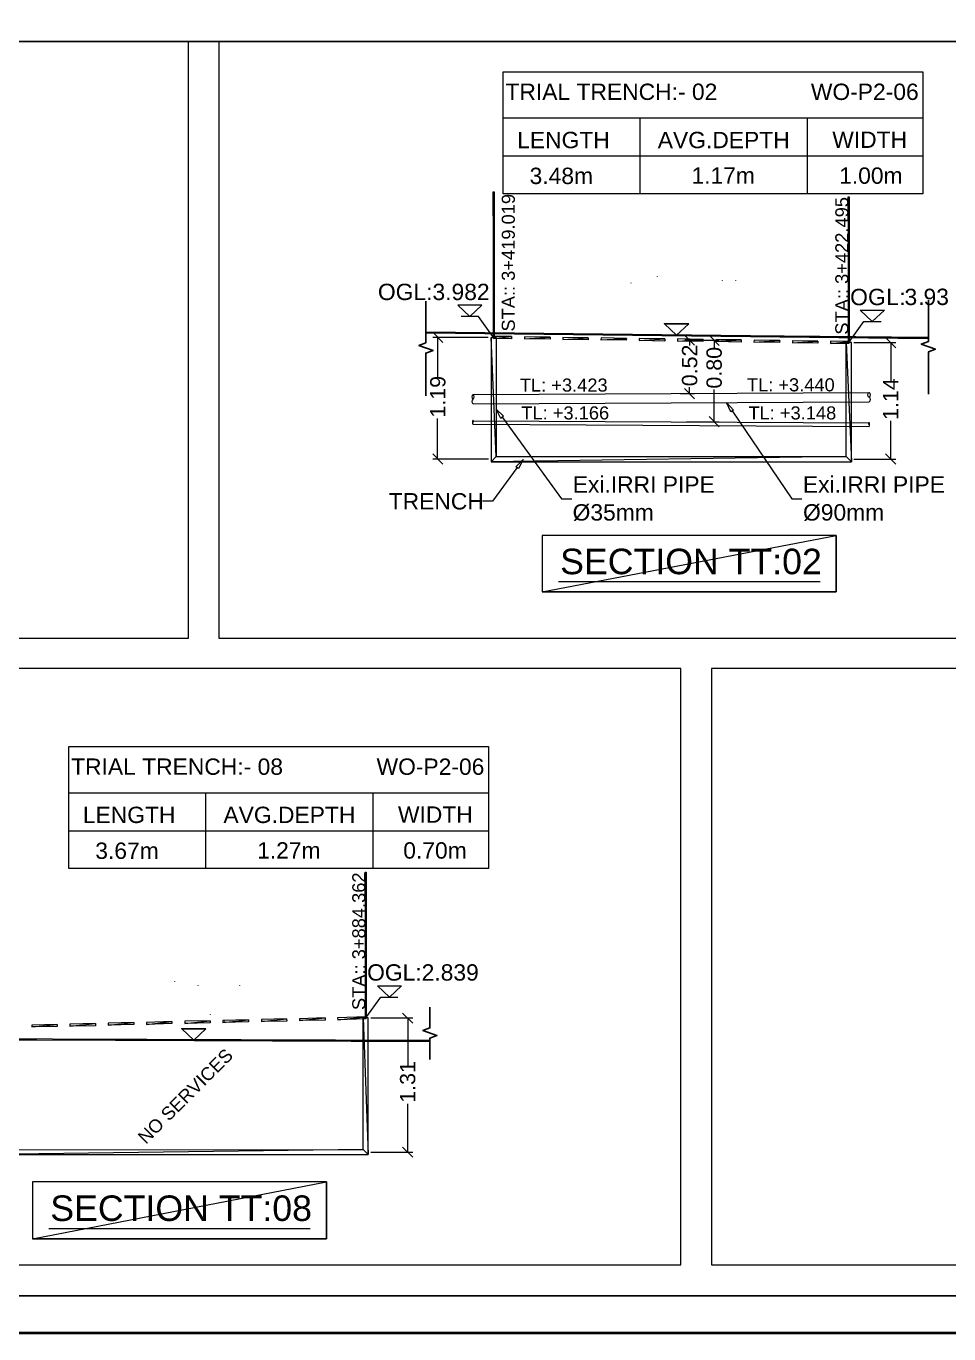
# Model space of a CAD drawing. Header units: inches. Extents: x -0.6 to 32.5, y 0.8 to 22.6.
# Drawn here: x 9.12 to 15.09, y 0.78 to 9.23 of the extents above; entities that cross this region are included whole.
import ezdxf

# ---------------------------------------------------------------- set-up
doc = ezdxf.new("R2010")
doc.units = ezdxf.units.IN
doc.header["$MEASUREMENT"] = 0
doc.layers.add('PDF_Geometry', color=7, linetype='Continuous', true_color=0xa5a5a5)
doc.layers.add('PDF_Text', color=7, linetype='Continuous')
doc.styles.add('PDF Arial', font='arial.ttf')

msp = doc.modelspace()

# ---------------------------------------------------------------- linework, layer by layer
at = {"layer": 'PDF_Geometry', "color": 7, "lineweight": 25}
for points in [[(27.7256, 1.0256), (27.7256, 22.3439), (0.8839, 22.3439), (0.8839, 1.0256), (27.7256, 1.0256)], [(0.8839, 9.1306), (27.7256, 9.1306)]]:
    msp.add_lwpolyline(points, dxfattribs=at)
at = {"layer": 'PDF_Geometry', "color": 7, "lineweight": 0}
for points in [[(10.1706, 5.2756), (10.1706, 9.1306), (0.8839, 9.1306), (0.8839, 5.2756), (10.1706, 5.2756)], [(16.4872, 5.2756), (16.4872, 9.1306), (10.3672, 9.1306), (10.3672, 5.2756), (16.4872, 5.2756)], [(13.6772, 6.7372), (13.6489, 6.7972), (13.6956, 6.7489), (13.6772, 6.7372)], [(12.1906, 6.6956), (12.1606, 6.7556), (12.2089, 6.7089), (12.1906, 6.6956)], [(12.2872, 6.3822), (12.3356, 6.4306), (12.3056, 6.3706), (12.2872, 6.3822)], [(12.4572, 5.9389), (12.4572, 5.5739), (14.3589, 5.5739), (14.3589, 5.9389), (12.4572, 5.9389)], [(12.5639, 5.6406), (14.2556, 5.6406)], [(13.3556, 1.2239), (13.3556, 5.0789), (7.2356, 5.0789), (7.2356, 1.2239), (13.3556, 1.2239)], [(20.3789, 1.2239), (20.3789, 5.0789), (13.5539, 5.0789), (13.5539, 1.2239), (20.3789, 1.2239)], [(9.1622, 1.7606), (9.1622, 1.3939), (11.0639, 1.3939), (11.0639, 1.7606), (9.1622, 1.7606)], [(9.2672, 1.4606), (10.9572, 1.4606)], [(0.6506, 0.7872), (0.6439, 0.7789), (32.4956, 0.7872), (0.6506, 0.7872)], [(0.6439, 0.7789), (32.4956, 0.7872), (32.5039, 0.7789), (0.6439, 0.7789)]]:
    msp.add_lwpolyline(points, dxfattribs=at)
at = {"layer": 'PDF_Geometry', "color": 7, "lineweight": 18}
for points in [[(14.9189, 8.9356), (14.9189, 8.1472), (12.2056, 8.1472), (12.2056, 8.9356), (14.9189, 8.9356)], [(12.2056, 8.6372), (14.9189, 8.6372)], [(13.0889, 8.6372), (13.0889, 8.1472)], [(14.1706, 8.6372), (14.1706, 8.1472)], [(12.2056, 8.3922), (14.9189, 8.3922)], [(12.1106, 4.5739), (12.1106, 3.7856), (9.3972, 3.7856), (9.3972, 4.5739), (12.1106, 4.5739)], [(9.3972, 4.2756), (12.1106, 4.2756)], [(10.2806, 4.2756), (10.2806, 3.7856)], [(11.3622, 4.2756), (11.3622, 3.7856)], [(9.3972, 4.0306), (12.1106, 4.0306)]]:
    msp.add_lwpolyline(points, dxfattribs=at)
at = {"layer": 'PDF_Geometry', "color": 8, "lineweight": 0}
for points in [[(12.1406, 7.2189), (12.1472, 7.2189), (12.1406, 8.1589), (12.1406, 7.2189)], [(12.1472, 7.2189), (12.1406, 8.1589), (12.1472, 8.1589), (12.1472, 7.2189)], [(14.4372, 7.1856), (14.4439, 7.1856), (14.4372, 8.1272), (14.4372, 7.1856)], [(14.4439, 7.1856), (14.4372, 8.1272), (14.4439, 8.1272), (14.4439, 7.1856)], [(13.2022, 7.6139), (13.2022, 7.6122)], [(13.0339, 7.5689), (13.0339, 7.5706)], [(13.6222, 7.5889), (13.6222, 7.5872)], [(13.7089, 7.5889), (13.7089, 7.5872)], [(11.3139, 2.8206), (11.3206, 2.8206), (11.3139, 3.7622), (11.3139, 2.8206)], [(11.3206, 2.8206), (11.3139, 3.7622), (11.3206, 3.7622), (11.3206, 2.8206)], [(10.0805, 3.0572), (10.0805, 3.0556)], [(10.2339, 3.0289), (10.2339, 3.0306)], [(10.5006, 3.0322), (10.5006, 3.0306)], [(10.3139, 2.8406), (10.3139, 2.8422)], [(10.4039, 2.7989), (10.4022, 2.7989)]]:
    msp.add_lwpolyline(points, dxfattribs=at)
at = {"layer": 'PDF_Geometry', "color": 8, "lineweight": 25}
for points in [[(11.7056, 7.4522), (11.7056, 7.1839), (11.6606, 7.1672), (11.7522, 7.1339), (11.7056, 7.1172), (11.7056, 6.8422)], [(14.9556, 7.4606), (14.9556, 7.1922), (14.9089, 7.1756), (15.0006, 7.1422), (14.9556, 7.1256), (14.9556, 6.8522)], [(13.4056, 7.3072), (13.3272, 7.2339), (13.2489, 7.3072), (13.4056, 7.3072)], [(11.7322, 2.8906), (11.7322, 2.7556), (11.6872, 2.7389), (11.7772, 2.7072), (11.7322, 2.6906), (11.7322, 2.5522)], [(10.2839, 2.7506), (10.2056, 2.6772), (10.1272, 2.7506), (10.2839, 2.7506)]]:
    msp.add_lwpolyline(points, dxfattribs=at)
at = {"layer": 'PDF_Geometry', "color": 7, "lineweight": 13}
for points in [[(11.9122, 7.4272), (11.9906, 7.3539), (12.0689, 7.4272), (11.9122, 7.4272)], [(12.1439, 7.2189), (12.0472, 7.3539), (11.9339, 7.3539)], [(14.6722, 7.3956), (14.5922, 7.3222), (14.5139, 7.3956), (14.6722, 7.3956)], [(14.4406, 7.1856), (14.5372, 7.3222), (14.6489, 7.3222)], [(11.5489, 3.0289), (11.4706, 2.9556), (11.3922, 3.0289), (11.5489, 3.0289)], [(11.3172, 2.8206), (11.4139, 2.9556), (11.5256, 2.9556)]]:
    msp.add_lwpolyline(points, dxfattribs=at)
at = {"layer": 'PDF_Geometry', "color": 140, "lineweight": 0}
for points in [[(14.9489, 7.2189), (11.7055, 7.2489), (11.7055, 7.2556), (14.9489, 7.2189)], [(14.9489, 7.2122), (14.9489, 7.2189), (11.7055, 7.2489), (14.9489, 7.2122)], [(8.6789, 2.6856), (8.6789, 2.6789), (11.7322, 2.6739), (8.6789, 2.6856)], [(8.6789, 2.6789), (11.7322, 2.6739), (11.7322, 2.6672), (8.6789, 2.6789)]]:
    msp.add_lwpolyline(points, dxfattribs=at)
at = {"layer": 'PDF_Geometry', "color": 7, "lineweight": 9}
for points in [[(11.8156, 7.1856), (11.7506, 7.2522)], [(12.1089, 7.2189), (11.7506, 7.2189)], [(11.7822, 7.2189), (11.7822, 6.9556)], [(13.4439, 7.1689), (13.3789, 7.2339)], [(13.3806, 7.2022), (13.4439, 7.2022)], [(13.4106, 7.2022), (13.4106, 7.1672)], [(13.4239, 7.2006), (13.6022, 7.2006)], [(13.6022, 7.1672), (13.5372, 7.2339)], [(13.5706, 7.2006), (13.5706, 7.1522)], [(14.4739, 7.1856), (14.7456, 7.1856)], [(14.7456, 7.1522), (14.6789, 7.2189)], [(14.7122, 7.1856), (14.7122, 6.9389)], [(13.3506, 6.8556), (13.4439, 6.8556)], [(13.3789, 6.8889), (13.4439, 6.8222)], [(13.4106, 6.8556), (13.4106, 6.8972)], [(13.5706, 6.6739), (13.5706, 6.8822)], [(11.7822, 6.4322), (11.7822, 6.6939)], [(12.2006, 6.7022), (12.5822, 6.1756), (12.6489, 6.1756)], [(13.5372, 6.7072), (13.6022, 6.6406)], [(13.6856, 6.7439), (14.0722, 6.1756), (14.1372, 6.1756)], [(14.7122, 6.4322), (14.7122, 6.6789)], [(13.3906, 6.6739), (13.6022, 6.6739)], [(11.7506, 6.4656), (11.8156, 6.3989)], [(12.1106, 6.4322), (11.7506, 6.4322)], [(14.4739, 6.4322), (14.7456, 6.4322)], [(14.6789, 6.4656), (14.7456, 6.3989)], [(12.2956, 6.3772), (12.1372, 6.1606), (12.0722, 6.1606)], [(11.3506, 2.8206), (11.6222, 2.8206)], [(11.6222, 2.7872), (11.5556, 2.8522)], [(11.5889, 2.8206), (11.5889, 2.5072)], [(11.5889, 1.9539), (11.5889, 2.2656)], [(11.3506, 1.9539), (11.6222, 1.9539)], [(11.5556, 1.9856), (11.6222, 1.9206)]]:
    msp.add_lwpolyline(points, dxfattribs=at)
at = {"layer": 'PDF_Geometry', "color": 8, "lineweight": 0, "true_color": 0x767676}
for points in [[(12.1272, 6.4156), (12.1606, 6.4489), (12.1272, 7.2189), (12.1272, 6.4156)], [(12.1606, 6.4489), (12.1272, 7.2189), (12.1606, 7.2189), (12.1606, 6.4489)], [(12.1439, 7.2256), (12.1439, 7.2122), (12.2606, 7.2239), (12.1439, 7.2256)], [(12.1439, 7.2122), (12.2606, 7.2239), (12.2606, 7.2106), (12.1439, 7.2122)], [(12.3439, 7.2222), (12.3439, 7.2089), (12.5089, 7.2206), (12.3439, 7.2222)], [(12.3439, 7.2089), (12.5089, 7.2206), (12.5089, 7.2072), (12.3439, 7.2089)], [(12.5906, 7.2189), (12.5906, 7.2056), (12.7556, 7.2172), (12.5906, 7.2189)], [(12.5906, 7.2056), (12.7556, 7.2172), (12.7556, 7.2039), (12.5906, 7.2056)], [(12.8389, 7.2156), (12.8372, 7.2022), (13.0039, 7.2122), (12.8389, 7.2156)], [(12.8372, 7.2022), (13.0039, 7.2122), (13.0022, 7.2006), (12.8372, 7.2022)], [(13.0856, 7.2122), (13.0856, 7.1989), (13.2506, 7.2089), (13.0856, 7.2122)], [(13.0856, 7.1989), (13.2506, 7.2089), (13.2506, 7.1956), (13.0856, 7.1989)], [(13.3339, 7.2089), (13.3322, 7.1956), (13.4989, 7.2056), (13.3339, 7.2089)], [(13.3322, 7.1956), (13.4989, 7.2056), (13.4972, 7.1922), (13.3322, 7.1956)], [(13.5806, 7.2039), (13.5806, 7.1922), (13.7456, 7.2022), (13.5806, 7.2039)], [(13.5806, 7.1922), (13.7456, 7.2022), (13.7456, 7.1889), (13.5806, 7.1922)], [(13.8289, 7.2006), (13.8272, 7.1872), (13.9939, 7.1989), (13.8289, 7.2006)], [(13.8272, 7.1872), (13.9939, 7.1989), (13.9922, 7.1856), (13.8272, 7.1872)], [(14.0756, 7.1972), (14.0756, 7.1839), (14.2406, 7.1956), (14.0756, 7.1972)], [(14.0756, 7.1839), (14.2406, 7.1956), (14.2406, 7.1822), (14.0756, 7.1839)], [(14.3222, 7.1939), (14.3222, 7.1806), (14.4406, 7.1922), (14.3222, 7.1939)], [(14.3222, 7.1806), (14.4406, 7.1922), (14.4406, 7.1789), (14.3222, 7.1806)], [(14.4572, 7.1856), (14.4239, 7.1856), (14.4572, 6.4156), (14.4572, 7.1856)], [(14.4239, 7.1856), (14.4572, 6.4156), (14.4239, 6.4489), (14.4239, 7.1856)], [(14.4572, 6.4156), (14.4239, 6.4489), (12.1272, 6.4156), (14.4572, 6.4156)], [(14.4239, 6.4489), (12.1272, 6.4156), (12.1606, 6.4489), (14.4239, 6.4489)], [(9.6522, 2.7872), (9.6522, 2.7739), (9.8172, 2.7906), (9.6522, 2.7872)], [(9.6522, 2.7739), (9.8172, 2.7906), (9.8172, 2.7772), (9.6522, 2.7739)], [(9.8989, 2.7922), (9.8989, 2.7789), (10.0639, 2.7972), (9.8989, 2.7922)], [(9.8989, 2.7789), (10.0639, 2.7972), (10.0639, 2.7839), (9.8989, 2.7789)], [(10.1472, 2.7989), (10.1472, 2.7856), (10.3122, 2.8022), (10.1472, 2.7989)], [(10.1472, 2.7856), (10.3122, 2.8022), (10.3122, 2.7889), (10.1472, 2.7856)], [(10.3939, 2.8039), (10.3939, 2.7906), (10.5589, 2.8089), (10.3939, 2.8039)], [(10.3939, 2.7906), (10.5589, 2.8089), (10.5589, 2.7956), (10.3939, 2.7906)], [(10.6422, 2.8106), (10.6422, 2.7972), (10.8056, 2.8139), (10.6422, 2.8106)], [(10.6422, 2.7972), (10.8056, 2.8139), (10.8072, 2.8006), (10.6422, 2.7972)], [(10.8889, 2.8156), (10.8889, 2.8039), (11.0539, 2.8206), (10.8889, 2.8156)], [(10.8889, 2.8039), (11.0539, 2.8206), (11.0539, 2.8072), (10.8889, 2.8039)], [(11.1356, 2.8222), (11.1372, 2.8089), (11.3172, 2.8272), (11.1356, 2.8222)], [(11.1372, 2.8089), (11.3172, 2.8272), (11.3172, 2.8139), (11.1372, 2.8089)], [(11.3339, 2.8206), (11.3006, 2.8206), (11.3339, 1.9372), (11.3339, 2.8206)], [(11.3006, 2.8206), (11.3339, 1.9372), (11.3006, 1.9706), (11.3006, 2.8206)], [(9.1572, 2.7739), (9.1572, 2.7622), (9.3222, 2.7789), (9.1572, 2.7739)], [(9.1572, 2.7622), (9.3222, 2.7789), (9.3222, 2.7656), (9.1572, 2.7622)], [(9.4039, 2.7806), (9.4039, 2.7672), (9.5689, 2.7839), (9.4039, 2.7806)], [(9.4039, 2.7672), (9.5689, 2.7839), (9.5689, 2.7706), (9.4039, 2.7672)], [(11.3339, 1.9372), (11.3006, 1.9706), (8.8772, 1.9372), (11.3339, 1.9372)], [(11.3006, 1.9706), (8.8772, 1.9372), (8.9106, 1.9689), (11.3006, 1.9706)]]:
    msp.add_lwpolyline(points, dxfattribs=at)
at = {"layer": 'PDF_Geometry', "color": 140, "lineweight": 18}
for points in [[(12.0122, 6.8489), (14.5722, 6.8622)], [(12.0122, 6.7889), (14.5722, 6.8022)], [(12.0122, 6.6806), (14.5722, 6.6672)], [(12.0122, 6.6572), (14.5722, 6.6439)]]:
    msp.add_lwpolyline(points, dxfattribs=at)
at = {"layer": 'PDF_Geometry', "color": 2, "lineweight": 0}
for points in [[(12.4572, 5.9389), (12.4572, 5.5739), (14.3589, 5.9389), (12.4572, 5.9389)], [(12.4572, 5.5739), (14.3589, 5.9389), (14.3589, 5.5739), (12.4572, 5.5739)], [(9.1622, 1.7606), (9.1622, 1.3939), (11.0639, 1.7606), (9.1622, 1.7606)], [(9.1622, 1.3939), (11.0639, 1.7606), (11.0639, 1.3939), (9.1622, 1.3939)]]:
    msp.add_lwpolyline(points, dxfattribs=at)
at = {"layer": 'PDF_Geometry', "color": 140, "lineweight": 18}
for centre, radius, start, end in [((12.0197, 6.8347), 0.0175, 120.56037, 238.90729), ((12.0014, 6.8347), 0.0175, 300.56756, 58.89814), ((14.5797, 6.8481), 0.0175, 120.58852, 238.87907), ((14.563, 6.8481), 0.0175, 300.58523, 58.8316), ((12.0197, 6.8047), 0.0175, 121.11761, 239.41869), ((14.563, 6.8181), 0.0175, 301.17222, 59.41812), ((12.0147, 6.6764), 0.0075, 120.60378, 238.89833), ((12.0064, 6.6764), 0.0075, 300.59264, 58.90284), ((12.0147, 6.6647), 0.0075, 121.09359, 239.39248), ((14.5747, 6.6631), 0.00748, 120.41806, 239.0772), ((14.568, 6.6514), 0.00751, 302.46301, 60.6473), ((14.5681, 6.6631), 0.0075, 300.59088, 58.90444)]:
    msp.add_arc(centre, radius, start, end, dxfattribs=at)

# ---------------------------------------------------------------- texts
at = {"layer": 'PDF_Text', "color": 1, "char_height": 0.105597, "attachment_point": 7, "style": 'PDF Arial'}
for s, insert in [('\\W1.000821;TRIAL TRENCH:- 02', (12.2207, 8.7521)), ('\\W1.000624;WO-P2-06', (14.1955, 8.752)), ('\\W1.000659;LENGTH', (12.2964, 8.4404)), ('\\W1.001004;AVG.DEPTH', (13.2053, 8.4404)), ('\\W1.000584;WIDTH', (14.3339, 8.4438)), ('\\W1.000764;TRIAL TRENCH:- 08', (9.4124, 4.3904)), ('\\W1.000624;WO-P2-06', (11.3872, 4.3903)), ('\\W1.000659;LENGTH', (9.488, 4.0788)), ('\\W1.001004;AVG.DEPTH', (10.3969, 4.0788)), ('\\W1.000584;WIDTH', (11.5256, 4.0822))]:
    msp.add_mtext(s, dxfattribs=dict(at, insert=insert))
at = {"layer": 'PDF_Text', "attachment_point": 7, "style": 'PDF Arial'}
for s, insert, char_height in [('\\W1.000688;3.48m', (12.3767, 8.2087), 0.105597), ('\\W1.000581;1.17m', (13.4232, 8.2122), 0.105597), ('\\W1.000581;1.00m', (14.3782, 8.2104), 0.105597), ('\\W1.000917;OGL:3.982', (11.396, 7.4587), 0.105597), ('\\W1.000937;TL: +3.423', (12.3133, 6.8674), 0.084479), ('\\W1.001027;TL: +3.440', (13.7816, 6.869), 0.084479), ('\\W1.000834;TL: +3.166', (12.3233, 6.6874), 0.084479), ('\\W1.000944;TL: +3.148', (13.7917, 6.6874), 0.084479), ('\\W1.000749;Exi.IRRI PIPE', (12.6556, 6.2156), 0.105597), ('\\W1.000749;Exi.IRRI PIPE', (14.1439, 6.2156), 0.105597), ('\\W1.000677;TRENCH', (11.4657, 6.1054), 0.105597), ('\\W1.000432;Ø35mm', (12.6549, 6.0313), 0.105597), ('\\W1.000432;Ø90mm', (14.1448, 6.0313), 0.105597), ('\\W1.000967;SECTION TT:02', (12.5742, 5.6861), 0.164998), ('\\W1.000688;3.67m', (9.5684, 3.847), 0.105597), ('\\W1.000581;1.27m', (10.6148, 3.8505), 0.105597), ('\\W1.000602;0.70m', (11.5599, 3.8487), 0.105597), ('\\W1.000807;OGL:2.839', (11.326, 3.0603), 0.105597), ('\\W1.000895;SECTION TT:08', (9.2776, 1.5061), 0.164998)]:
    msp.add_mtext(s, dxfattribs=dict(at, insert=insert, char_height=char_height))
at = {"layer": 'PDF_Text', "color": 8, "char_height": 0.084458, "attachment_point": 7, "rotation": 90, "style": 'PDF Arial'}
for s, insert in [('\\W1.001025;STA:: 3+419.019', (12.2824, 7.2565)), ('\\W1.001069;STA:: 3+422.495', (14.4391, 7.2365)), ('\\W1.001096;STA:: 3+884.362', (11.3158, 2.8715))]:
    msp.add_mtext(s, dxfattribs=dict(at, insert=insert))
at = {"layer": 'PDF_Text', "attachment_point": 7, "style": 'PDF Arial'}
for s, insert, char_height, rotation in [('\\W1.000360;O', (14.4494, 7.4254), 0.105598, 0.13162), ('\\W0.999963;G', (14.5649, 7.4257), 0.105598, 0.13162), ('\\W1.001329;L', (14.6826, 7.4278), 0.105598, 0.13162), ('\\W1.001289;3', (14.801, 7.4262), 0.105598, 0.13162), ('\\W1.000870;9', (14.924, 7.4265), 0.105598, 0.13162), ('\\W1.001289;3', (15.0061, 7.4267), 0.105598, 0.13162), ('\\W0.998831;:', (14.7671, 7.428), 0.105598, 0.13162), ('\\W0.998831;.', (14.8902, 7.4283), 0.105598, 0.13162), ('\\W1.001208;0.52', (13.4622, 6.903), 0.098998, 90), ('\\W1.001136;0.80', (13.6206, 6.888), 0.098998, 90), ('\\W1.000905;1.19', (11.8339, 6.7006), 0.098998, 90), ('\\W1.000852;1.14', (14.7606, 6.6856), 0.098998, 90), ('\\W1.000756;NO SERVICES', (9.8963, 1.9992), 0.08448, 45), ('\\W1.000943;1.31', (11.639, 2.2723), 0.098998, 90)]:
    msp.add_mtext(s, dxfattribs=dict(at, insert=insert, char_height=char_height, rotation=rotation))

doc.saveas('drawing.dxf')
